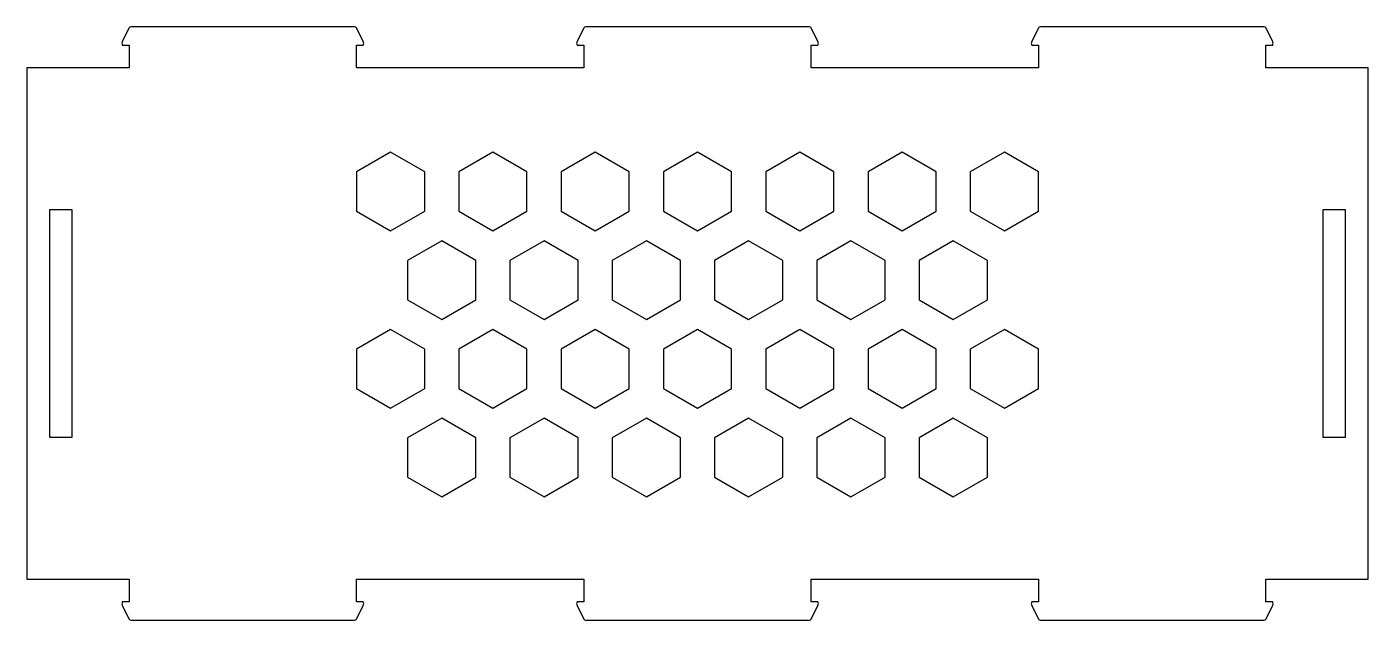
# Model space of a CAD drawing. Header units: millimetres. Extents: x -4 to 114, y -4 to 49.
import ezdxf

# ---------------------------------------------------------------- set-up
doc = ezdxf.new("R2010")
doc.units = ezdxf.units.MM

msp = doc.modelspace()

# ---------------------------------------------------------------- linework, layer by layer
at = {"color": 7, "linetype": 'Continuous', "lineweight": 25}
for p, q in [((5, 48.5), (4.4, 47.3)), ((24.84, 48.6), (5.16, 48.6)), ((25.6, 47.3), (25, 48.5)), ((45, 48.5), (44.4, 47.3)), ((64.84, 48.6), (45.16, 48.6)), ((65.6, 47.3), (65, 48.5)), ((85, 48.5), (84.4, 47.3)), ((104.84, 48.6), (85.16, 48.6)), ((105.6, 47.3), (105, 48.5)), ((4.4, 47), (5, 47)), ((5, 47), (5, 45)), ((25, 45), (25, 47)), ((25, 47), (25.6, 47)), ((44.4, 47), (45, 47)), ((45, 47), (45, 45)), ((65, 45), (65, 47)), ((65, 47), (65.6, 47)), ((84.4, 47), (85, 47)), ((85, 47), (85, 45)), ((105, 45), (105, 47)), ((105, 47), (105.6, 47)), ((5, 45), (-4, 45)), ((-4, 45), (-4, 0)), ((45, 45), (25, 45)), ((85, 45), (65, 45)), ((114, 45), (105, 45)), ((114, 0), (114, 45)), ((28, 37.57), (25, 35.83)), ((31, 35.83), (28, 37.57)), ((37, 37.57), (34, 35.83)), ((40, 35.83), (37, 37.57)), ((46, 37.57), (43, 35.83)), ((49, 35.83), (46, 37.57)), ((55, 37.57), (52, 35.83)), ((58, 35.83), (55, 37.57)), ((64, 37.57), (61, 35.83)), ((67, 35.83), (64, 37.57)), ((73, 37.57), (70, 35.83)), ((76, 35.83), (73, 37.57)), ((82, 37.57), (79, 35.83)), ((85, 35.83), (82, 37.57)), ((25, 35.83), (25, 32.37)), ((31, 32.37), (31, 35.83)), ((34, 35.83), (34, 32.37)), ((40, 32.37), (40, 35.83)), ((43, 35.83), (43, 32.37)), ((49, 32.37), (49, 35.83)), ((52, 35.83), (52, 32.37)), ((58, 32.37), (58, 35.83)), ((61, 35.83), (61, 32.37)), ((67, 32.37), (67, 35.83)), ((70, 35.83), (70, 32.37)), ((76, 32.37), (76, 35.83)), ((79, 35.83), (79, 32.37)), ((85, 32.37), (85, 35.83)), ((0, 32.5), (-2, 32.5)), ((-2, 32.5), (-2, 12.5)), ((0, 12.5), (0, 32.5)), ((25, 32.37), (28, 30.64)), ((28, 30.64), (31, 32.37)), ((34, 32.37), (37, 30.64)), ((37, 30.64), (40, 32.37)), ((43, 32.37), (46, 30.64)), ((46, 30.64), (49, 32.37)), ((52, 32.37), (55, 30.64)), ((55, 30.64), (58, 32.37)), ((61, 32.37), (64, 30.64)), ((64, 30.64), (67, 32.37)), ((70, 32.37), (73, 30.64)), ((73, 30.64), (76, 32.37)), ((79, 32.37), (82, 30.64)), ((82, 30.64), (85, 32.37)), ((110, 32.5), (110, 12.5)), ((112, 32.5), (110, 32.5)), ((112, 12.5), (112, 32.5)), ((32.5, 29.77), (29.5, 28.04)), ((35.5, 28.04), (32.5, 29.77)), ((41.5, 29.77), (38.5, 28.04)), ((44.5, 28.04), (41.5, 29.77)), ((50.5, 29.77), (47.5, 28.04)), ((53.5, 28.04), (50.5, 29.77)), ((59.5, 29.77), (56.5, 28.04)), ((62.5, 28.04), (59.5, 29.77)), ((68.5, 29.77), (65.5, 28.04)), ((71.5, 28.04), (68.5, 29.77)), ((77.5, 29.77), (74.5, 28.04)), ((80.5, 28.04), (77.5, 29.77)), ((29.5, 28.04), (29.5, 24.58)), ((35.5, 24.58), (35.5, 28.04)), ((38.5, 28.04), (38.5, 24.58)), ((44.5, 24.58), (44.5, 28.04)), ((47.5, 28.04), (47.5, 24.58)), ((53.5, 24.58), (53.5, 28.04)), ((56.5, 28.04), (56.5, 24.58)), ((62.5, 24.58), (62.5, 28.04)), ((65.5, 28.04), (65.5, 24.58)), ((71.5, 24.58), (71.5, 28.04)), ((74.5, 28.04), (74.5, 24.58)), ((80.5, 24.58), (80.5, 28.04)), ((29.5, 24.58), (32.5, 22.84)), ((32.5, 22.84), (35.5, 24.58)), ((38.5, 24.58), (41.5, 22.84)), ((41.5, 22.84), (44.5, 24.58)), ((47.5, 24.58), (50.5, 22.84)), ((50.5, 22.84), (53.5, 24.58)), ((56.5, 24.58), (59.5, 22.84)), ((59.5, 22.84), (62.5, 24.58)), ((65.5, 24.58), (68.5, 22.84)), ((68.5, 22.84), (71.5, 24.58)), ((74.5, 24.58), (77.5, 22.84)), ((77.5, 22.84), (80.5, 24.58)), ((28, 21.98), (25, 20.25)), ((31, 20.25), (28, 21.98)), ((37, 21.98), (34, 20.25)), ((40, 20.25), (37, 21.98)), ((46, 21.98), (43, 20.25)), ((49, 20.25), (46, 21.98)), ((55, 21.98), (52, 20.25)), ((58, 20.25), (55, 21.98)), ((64, 21.98), (61, 20.25)), ((67, 20.25), (64, 21.98)), ((73, 21.98), (70, 20.25)), ((76, 20.25), (73, 21.98)), ((82, 21.98), (79, 20.25)), ((85, 20.25), (82, 21.98)), ((25, 20.25), (25, 16.78)), ((31, 16.78), (31, 20.25)), ((34, 20.25), (34, 16.78)), ((40, 16.78), (40, 20.25)), ((43, 20.25), (43, 16.78)), ((49, 16.78), (49, 20.25)), ((52, 20.25), (52, 16.78)), ((58, 16.78), (58, 20.25)), ((61, 20.25), (61, 16.78)), ((67, 16.78), (67, 20.25)), ((70, 20.25), (70, 16.78)), ((76, 16.78), (76, 20.25)), ((79, 20.25), (79, 16.78)), ((85, 16.78), (85, 20.25)), ((25, 16.78), (28, 15.05)), ((28, 15.05), (31, 16.78)), ((34, 16.78), (37, 15.05)), ((37, 15.05), (40, 16.78)), ((43, 16.78), (46, 15.05)), ((46, 15.05), (49, 16.78)), ((52, 16.78), (55, 15.05)), ((55, 15.05), (58, 16.78)), ((61, 16.78), (64, 15.05)), ((64, 15.05), (67, 16.78)), ((70, 16.78), (73, 15.05)), ((73, 15.05), (76, 16.78)), ((79, 16.78), (82, 15.05)), ((82, 15.05), (85, 16.78)), ((32.5, 14.18), (29.5, 12.45)), ((35.5, 12.45), (32.5, 14.18)), ((41.5, 14.18), (38.5, 12.45)), ((44.5, 12.45), (41.5, 14.18)), ((50.5, 14.18), (47.5, 12.45)), ((53.5, 12.45), (50.5, 14.18)), ((59.5, 14.18), (56.5, 12.45)), ((62.5, 12.45), (59.5, 14.18)), ((68.5, 14.18), (65.5, 12.45)), ((71.5, 12.45), (68.5, 14.18)), ((77.5, 14.18), (74.5, 12.45)), ((80.5, 12.45), (77.5, 14.18)), ((-2, 12.5), (0, 12.5)), ((29.5, 12.45), (29.5, 8.99)), ((35.5, 8.99), (35.5, 12.45)), ((38.5, 12.45), (38.5, 8.99)), ((44.5, 8.99), (44.5, 12.45)), ((47.5, 12.45), (47.5, 8.99)), ((53.5, 8.99), (53.5, 12.45)), ((56.5, 12.45), (56.5, 8.99)), ((62.5, 8.99), (62.5, 12.45)), ((65.5, 12.45), (65.5, 8.99)), ((71.5, 8.99), (71.5, 12.45)), ((74.5, 12.45), (74.5, 8.99)), ((80.5, 8.99), (80.5, 12.45)), ((110, 12.5), (112, 12.5)), ((29.5, 8.99), (32.5, 7.26)), ((32.5, 7.26), (35.5, 8.99)), ((38.5, 8.99), (41.5, 7.26)), ((41.5, 7.26), (44.5, 8.99)), ((47.5, 8.99), (50.5, 7.26)), ((50.5, 7.26), (53.5, 8.99)), ((56.5, 8.99), (59.5, 7.26)), ((59.5, 7.26), (62.5, 8.99)), ((65.5, 8.99), (68.5, 7.26)), ((68.5, 7.26), (71.5, 8.99)), ((74.5, 8.99), (77.5, 7.26)), ((77.5, 7.26), (80.5, 8.99)), ((-4, 0), (5, 0)), ((5, 0), (5, -2)), ((25, -2), (25, 0)), ((25, 0), (45, 0)), ((45, 0), (45, -2)), ((65, -2), (65, 0)), ((65, 0), (85, 0)), ((85, 0), (85, -2)), ((105, -2), (105, 0)), ((105, 0), (114, 0)), ((5, -2), (4.4, -2)), ((4.4, -2.3), (5, -3.5)), ((25.6, -2), (25, -2)), ((25, -3.5), (25.6, -2.3)), ((45, -2), (44.4, -2)), ((44.4, -2.3), (45, -3.5)), ((65.6, -2), (65, -2)), ((65, -3.5), (65.6, -2.3)), ((85, -2), (84.4, -2)), ((84.4, -2.3), (85, -3.5)), ((105.6, -2), (105, -2)), ((105, -3.5), (105.6, -2.3)), ((5.16, -3.6), (24.84, -3.6)), ((45.16, -3.6), (64.84, -3.6)), ((85.16, -3.6), (104.84, -3.6))]:
    msp.add_line(p, q, dxfattribs=at)
for centre, radius, start, end in [((5.16, 48.42), 0.181, 90, 153.4349), ((24.84, 48.42), 0.181, 26.5651, 90), ((45.16, 48.42), 0.181, 90, 153.4349), ((64.84, 48.42), 0.181, 26.5651, 90), ((85.16, 48.42), 0.181, 90, 153.4349), ((104.84, 48.42), 0.181, 26.5651, 90), ((4.7, 47.15), 0.335, 153.4349, 206.5651), ((25.3, 47.15), 0.335, 333.4349, 26.5651), ((44.7, 47.15), 0.335, 153.4349, 206.5651), ((65.3, 47.15), 0.335, 333.4349, 26.5651), ((84.7, 47.15), 0.335, 153.4349, 206.5651), ((105.3, 47.15), 0.335, 333.4349, 26.5651), ((4.7, -2.15), 0.335, 153.4349, 206.5651), ((25.3, -2.15), 0.335, 333.4349, 26.5651), ((44.7, -2.15), 0.335, 153.4349, 206.5651), ((65.3, -2.15), 0.335, 333.4349, 26.5651), ((84.7, -2.15), 0.335, 153.4349, 206.5651), ((105.3, -2.15), 0.335, 333.4349, 26.5651), ((5.16, -3.42), 0.181, 206.5651, 270), ((24.84, -3.42), 0.181, 270, 333.4349), ((45.16, -3.42), 0.181, 206.5651, 270), ((64.84, -3.42), 0.181, 270, 333.4349), ((85.16, -3.42), 0.181, 206.5651, 270), ((104.84, -3.42), 0.181, 270, 333.4349)]:
    msp.add_arc(centre, radius, start, end, dxfattribs=at)

doc.saveas('drawing.dxf')
